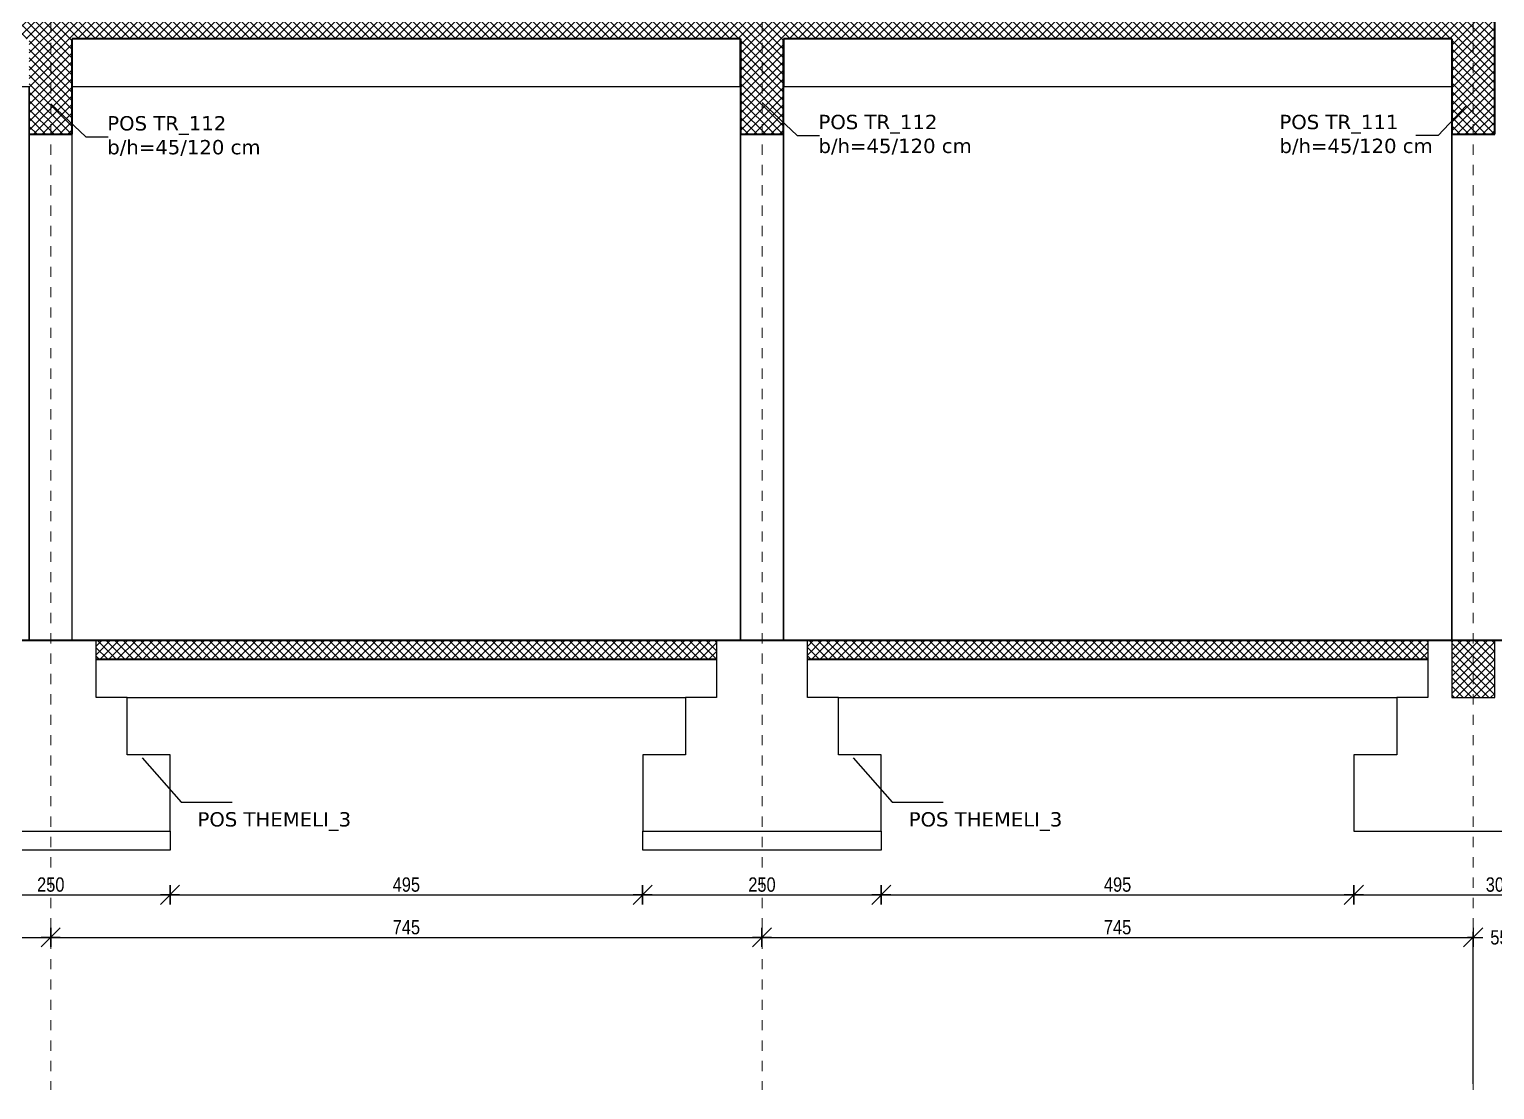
# Model space of a CAD drawing. Header units: centimetres. Extents: x 85226 to 578505, y -13061 to 170378.
# Drawn here: x 448008 to 449543, y 128143 to 129254 of the extents above; entities that cross this region are included whole.
import ezdxf

# ---------------------------------------------------------------- set-up
doc = ezdxf.new("R2010")
doc.units = ezdxf.units.CM
doc.linetypes.add('Dashed', pattern=[10.666667, 5.333333, -5.333333])
for name, color, linetype, lineweight in [('Akset_Pen_No__13', 13, 'Continuous', 18), ('muri', 7, 'Continuous', 40), ('Spotat', 1, 'Continuous', 15)]:
    doc.layers.add(name, color=color, linetype=linetype, lineweight=lineweight)
doc.styles.add('Dimensionet CM', font='swissc.ttf', dxfattribs={"height": 15})
doc.styles.add('Mini shkronjat', font='simplex.shx', dxfattribs={"height": 6})
doc.dimstyles.new('Dimensionet CM', dxfattribs={"dimtxt": 10, "dimasz": 6, "dimexe": 6, "dimexo": 6, "dimgap": 10, "dimtad": 0, "dimtih": 1, "dimtoh": 1, "dimtxsty": 'Dimensionet CM', "dimblk": 'ARCHTICK', "dimcen": 1, "dimdle": 6, "dimadec": 0, "dimazin": 0, "dimtfac": 1, "dimtmove": 0, "dimatfit": 3, "dimldrblk": 'ARCHTICK', "dimfxl": 1, "dimarcsym": 0})
pattern_1 = [(135, (305789.556, 198486.813), (-4.49012806, -4.49012806), []), (225, (305789.556, 198486.813), (4.49012806, -4.49012806), [])]

# ---------------------------------------------------------------- blocks, each defined once
blk = doc.blocks.new('D')
for p, q in [((5, 5), (-5, -5)), ((-5, 0), (5, 0)), ((0, 5), (0, -5))]:
    blk.add_line(p, q)
blk = doc.blocks.new('*D4882')
at = {"lineweight": -2, "transparency": 16777216}
blk.add_line((447287.5, 128302.6), (448028.5, 128302.6), dxfattribs=at)
at = {"layer": 'DEFPOINTS', "color": 0, "transparency": 16777216}
for p in [(448030.5, 128302.6), (447285.5, 128149.1), (448030.5, 128143.1)]:
    blk.add_point(p, dxfattribs=at)
at = {"lineweight": -2, "transparency": 16777216, "xscale": 2, "yscale": 2, "zscale": 2, "rotation": 180}
blk.add_blockref('D', (447285.5, 128302.6), dxfattribs=at)
at = {"lineweight": -2, "transparency": 16777216, "xscale": 2, "yscale": 2, "zscale": 2}
blk.add_blockref('D', (448030.5, 128302.6), dxfattribs=at)
at = {"transparency": 16777216, "insert": (447658, 128313.3), "char_height": 15, "attachment_point": 5, "style": 'Dimensionet CM'}
blk.add_mtext('745', dxfattribs=at)
blk = doc.blocks.new('*D4883')
at = {"lineweight": -2, "transparency": 16777216}
blk.add_line((448032.5, 128302.6), (448773.5, 128302.6), dxfattribs=at)
at = {"layer": 'DEFPOINTS', "color": 0, "transparency": 16777216}
for p in [(448775.5, 128302.6), (448030.5, 128143.1), (448775.5, 128143.1)]:
    blk.add_point(p, dxfattribs=at)
at = {"lineweight": -2, "transparency": 16777216, "xscale": 2, "yscale": 2, "zscale": 2, "rotation": 180}
blk.add_blockref('D', (448030.5, 128302.6), dxfattribs=at)
at = {"lineweight": -2, "transparency": 16777216, "xscale": 2, "yscale": 2, "zscale": 2}
blk.add_blockref('D', (448775.5, 128302.6), dxfattribs=at)
at = {"transparency": 16777216, "insert": (448403, 128313.3), "char_height": 15, "attachment_point": 5, "style": 'Dimensionet CM'}
blk.add_mtext('745', dxfattribs=at)
blk = doc.blocks.new('*D4884')
at = {"lineweight": -2, "transparency": 16777216}
blk.add_line((448777.5, 128302.6), (449518.5, 128302.6), dxfattribs=at)
at = {"layer": 'DEFPOINTS', "color": 0, "transparency": 16777216}
for p in [(449520.5, 128302.6), (448775.5, 128143.1), (449520.5, 128143.1)]:
    blk.add_point(p, dxfattribs=at)
at = {"lineweight": -2, "transparency": 16777216, "xscale": 2, "yscale": 2, "zscale": 2, "rotation": 180}
blk.add_blockref('D', (448775.5, 128302.6), dxfattribs=at)
at = {"lineweight": -2, "transparency": 16777216, "xscale": 2, "yscale": 2, "zscale": 2}
blk.add_blockref('D', (449520.5, 128302.6), dxfattribs=at)
at = {"transparency": 16777216, "insert": (449148, 128313.3), "char_height": 15, "attachment_point": 5, "style": 'Dimensionet CM'}
blk.add_mtext('745', dxfattribs=at)
blk = doc.blocks.new('_ArchTick')
at = {"layer": 'Spotat', "color": 0, "const_width": 0.15}
blk.add_lwpolyline([(-0.5, -0.5), (0.5, 0.5)], dxfattribs=at)
blk = doc.blocks.new('*D4885')
at = {"color": 0, "lineweight": -2, "transparency": 16777216}
for p, q in [((449520.5, 128302.6), (449514.5, 128302.6)), ((449520.5, 128149.1), (449520.5, 128308.6)), ((449520.5, 128302.6), (449529.1, 128302.6)), ((449575.5, 128302.6), (449567, 128302.6)), ((449575.5, 128149.1), (449575.5, 128308.6)), ((449575.5, 128302.6), (449581.5, 128302.6))]:
    blk.add_line(p, q, dxfattribs=at)
at = {"layer": 'DEFPOINTS', "color": 0, "transparency": 16777216}
for p in [(449575.5, 128302.6), (449520.5, 128143.1), (449575.5, 128143.1)]:
    blk.add_point(p, dxfattribs=at)
at = {"color": 0, "lineweight": -2, "transparency": 16777216, "xscale": 6, "yscale": 6, "zscale": 6}
blk.add_blockref('_ArchTick', (449520.5, 128302.6), dxfattribs=at)
at = {"color": 0, "lineweight": -2, "transparency": 16777216, "xscale": 6, "yscale": 6, "zscale": 6, "rotation": 180}
blk.add_blockref('_ArchTick', (449575.5, 128302.6), dxfattribs=at)
at = {"color": 0, "transparency": 16777216, "insert": (449548, 128302.6), "char_height": 15, "attachment_point": 5, "style": 'Dimensionet CM'}
blk.add_mtext('55', dxfattribs=at)
blk = doc.blocks.new('*D4790')
at = {"lineweight": -2, "transparency": 16777216}
blk.add_line((447907.5, 128347.2), (448153.5, 128347.2), dxfattribs=at)
at = {"layer": 'DEFPOINTS', "color": 0, "transparency": 16777216}
for p in [(447905.5, 128414), (448155.5, 128414), (448155.5, 128347.2)]:
    blk.add_point(p, dxfattribs=at)
at = {"lineweight": -2, "transparency": 16777216, "xscale": 2, "yscale": 2, "zscale": 2, "rotation": 180}
blk.add_blockref('D', (447905.5, 128347.2), dxfattribs=at)
at = {"lineweight": -2, "transparency": 16777216, "xscale": 2, "yscale": 2, "zscale": 2}
blk.add_blockref('D', (448155.5, 128347.2), dxfattribs=at)
at = {"transparency": 16777216, "insert": (448030.5, 128357.9), "char_height": 15, "attachment_point": 5, "style": 'Dimensionet CM'}
blk.add_mtext('250', dxfattribs=at)
blk = doc.blocks.new('*D4791')
at = {"lineweight": -2, "transparency": 16777216}
blk.add_line((448157.5, 128347.2), (448648.5, 128347.2), dxfattribs=at)
at = {"layer": 'DEFPOINTS', "color": 0, "transparency": 16777216}
for p in [(448155.5, 128414), (448650.5, 128414), (448650.5, 128347.2)]:
    blk.add_point(p, dxfattribs=at)
at = {"lineweight": -2, "transparency": 16777216, "xscale": 2, "yscale": 2, "zscale": 2, "rotation": 180}
blk.add_blockref('D', (448155.5, 128347.2), dxfattribs=at)
at = {"lineweight": -2, "transparency": 16777216, "xscale": 2, "yscale": 2, "zscale": 2}
blk.add_blockref('D', (448650.5, 128347.2), dxfattribs=at)
at = {"transparency": 16777216, "insert": (448403, 128357.9), "char_height": 15, "attachment_point": 5, "style": 'Dimensionet CM'}
blk.add_mtext('495', dxfattribs=at)
blk = doc.blocks.new('*D4792')
at = {"lineweight": -2, "transparency": 16777216}
blk.add_line((448652.5, 128347.2), (448898.5, 128347.2), dxfattribs=at)
at = {"layer": 'DEFPOINTS', "color": 0, "transparency": 16777216}
for p in [(448650.5, 128414), (448900.5, 128414), (448900.5, 128347.2)]:
    blk.add_point(p, dxfattribs=at)
at = {"lineweight": -2, "transparency": 16777216, "xscale": 2, "yscale": 2, "zscale": 2, "rotation": 180}
blk.add_blockref('D', (448650.5, 128347.2), dxfattribs=at)
at = {"lineweight": -2, "transparency": 16777216, "xscale": 2, "yscale": 2, "zscale": 2}
blk.add_blockref('D', (448900.5, 128347.2), dxfattribs=at)
at = {"transparency": 16777216, "insert": (448775.5, 128357.9), "char_height": 15, "attachment_point": 5, "style": 'Dimensionet CM'}
blk.add_mtext('250', dxfattribs=at)
blk = doc.blocks.new('*D4793')
at = {"lineweight": -2, "transparency": 16777216}
blk.add_line((448902.5, 128347.2), (449393.5, 128347.2), dxfattribs=at)
at = {"layer": 'DEFPOINTS', "color": 0, "transparency": 16777216}
for p in [(448900.5, 128414), (449395.5, 128414), (449395.5, 128347.2)]:
    blk.add_point(p, dxfattribs=at)
at = {"lineweight": -2, "transparency": 16777216, "xscale": 2, "yscale": 2, "zscale": 2, "rotation": 180}
blk.add_blockref('D', (448900.5, 128347.2), dxfattribs=at)
at = {"lineweight": -2, "transparency": 16777216, "xscale": 2, "yscale": 2, "zscale": 2}
blk.add_blockref('D', (449395.5, 128347.2), dxfattribs=at)
at = {"transparency": 16777216, "insert": (449148, 128357.9), "char_height": 15, "attachment_point": 5, "style": 'Dimensionet CM'}
blk.add_mtext('495', dxfattribs=at)
blk = doc.blocks.new('*D4794')
at = {"lineweight": -2, "transparency": 16777216}
blk.add_line((449397.5, 128347.2), (449698.5, 128347.2), dxfattribs=at)
at = {"layer": 'DEFPOINTS', "color": 0, "transparency": 16777216}
for p in [(449395.5, 128414), (449700.5, 128414), (449700.5, 128347.2)]:
    blk.add_point(p, dxfattribs=at)
at = {"lineweight": -2, "transparency": 16777216, "xscale": 2, "yscale": 2, "zscale": 2, "rotation": 180}
blk.add_blockref('D', (449395.5, 128347.2), dxfattribs=at)
at = {"lineweight": -2, "transparency": 16777216, "xscale": 2, "yscale": 2, "zscale": 2}
blk.add_blockref('D', (449700.5, 128347.2), dxfattribs=at)
at = {"transparency": 16777216, "insert": (449548, 128357.9), "char_height": 15, "attachment_point": 5, "style": 'Dimensionet CM'}
blk.add_mtext('305', dxfattribs=at)

msp = doc.modelspace()

# ---------------------------------------------------------------- hatches: boundary and pattern name
h = msp.add_hatch()
h.set_pattern_fill('ANSI37', color=256, scale=2, angle=90, style=0)
h.set_pattern_definition(pattern_1)
h.paths.add_polyline_path([(449543.031, 129263.973), (449520.531, 129263.973), (449520.531, 129143.973), (449543.031, 129143.973)])
h.paths.add_polyline_path([(449520.531, 129263.973), (448775.535, 129263.973), (448775.535, 129143.973), (448798.035, 129143.973), (448798.035, 129143.973), (448798.035, 129193.973), (448798.035, 129193.973), (448798.035, 129193.973), (448798.035, 129243.973), (449498.031, 129243.973), (449498.031, 129193.973), (449498.031, 129193.973), (449498.031, 129143.973), (449520.531, 129143.973)])
h.paths.add_polyline_path([(448775.535, 129263.973), (448030.535, 129263.973), (448030.535, 129143.973), (448053.035, 129143.973), (448053.035, 129243.973), (448753.035, 129243.973), (448753.035, 129193.973), (448753.035, 129193.973), (448753.035, 129143.973), (448775.535, 129143.973)])
h.paths.add_polyline_path([(448030.535, 129263.973), (447285.535, 129263.973), (447285.535, 129143.973), (447308.035, 129143.973), (447308.035, 129193.973), (447308.035, 129243.973), (448008.035, 129243.973), (448008.035, 129193.973), (448008.035, 129193.973), (448008.035, 129143.973), (448030.535, 129143.973)])
h.paths.add_polyline_path([(447285.535, 129263.973), (447253.035, 129263.973), (446540.535, 129263.973), (446540.535, 129143.973), (446563.035, 129143.973), (446563.035, 129193.973), (446563.035, 129243.973), (447263.035, 129243.973), (447263.035, 129143.973), (447285.535, 129143.973)])
h.paths.add_polyline_path([(446540.535, 129263.973), (446540.535, 129263.973), (445795.535, 129263.973), (445795.535, 129143.973), (445818.035, 129143.973), (445818.035, 129193.973), (445818.035, 129243.973), (446518.035, 129243.973), (446518.035, 129143.973), (446540.535, 129143.973)])
h.paths.add_polyline_path([(445795.535, 129263.973), (445795.535, 129263.973), (445073.035, 129263.973), (445073.035, 129263.973), (445050.535, 129263.973), (445050.535, 129143.973), (445073.035, 129143.973), (445073.035, 129193.973), (445073.035, 129243.973), (445773.035, 129243.973), (445773.035, 129143.973), (445795.535, 129143.973)])
h.paths.add_polyline_path([(445050.535, 129263.973), (445028.035, 129263.973), (445028.035, 129143.973), (445050.535, 129143.973)])
h = msp.add_hatch()
h.set_pattern_fill('ANSI37', color=256, scale=2, angle=90, style=0)
h.set_pattern_definition(pattern_1)
h.paths.add_polyline_path([(448728.035, 128613.973), (448078.035, 128613.973), (448078.035, 128593.973), (448728.035, 128593.973)])
h = msp.add_hatch()
h.set_pattern_fill('ANSI37', color=256, scale=2, angle=90, style=0)
h.set_pattern_definition(pattern_1)
h.paths.add_polyline_path([(449473.031, 128613.973), (448823.035, 128613.973), (448823.035, 128593.973), (449473.031, 128593.973)])
h = msp.add_hatch()
h.set_pattern_fill('ANSI37', color=256, scale=2, angle=90, style=0)
h.set_pattern_definition([(135, (314784.552, 198486.813), (-4.49012806, -4.49012806), []), (225, (314784.552, 198486.813), (4.49012806, -4.49012806), [])])
h.paths.add_polyline_path([(449520.531, 128613.973), (449498.031, 128613.973), (449498.031, 128553.973), (449520.531, 128553.973)])
h.paths.add_polyline_path([(449543.031, 128613.973), (449520.531, 128613.973), (449520.531, 128553.973), (449543.031, 128553.973)])

# ---------------------------------------------------------------- linework, layer by layer
for p, q in [((447308.035, 129193.973), (448008.035, 129193.973)), ((448008.035, 128613.973), (448008.035, 129193.973)), ((448008.035, 129193.973), (448008.035, 128613.973)), ((448053.035, 128613.973), (448053.035, 129193.973)), ((448053.035, 129193.973), (448753.035, 129193.973)), ((448753.035, 128613.973), (448753.035, 129193.973)), ((448753.035, 129193.973), (448753.035, 128613.973)), ((448798.035, 129193.973), (448798.035, 128613.973)), ((448798.035, 128613.973), (448798.035, 129193.973)), ((448798.035, 129193.973), (449498.035, 129193.973)), ((449498.031, 128613.973), (449498.031, 129193.973)), ((449498.031, 129193.973), (449498.031, 128613.973)), ((448067.407, 129141.236), (448030.535, 129176.065)), ((448812.407, 129142.604), (448775.535, 129177.434)), ((449512.876, 129173.378), (449483.659, 129142.604)), ((448008.035, 129143.973), (448053.035, 129143.973)), ((448067.407, 129141.236), (448090.702, 129141.236)), ((448753.035, 129143.973), (448798.035, 129143.973)), ((448812.407, 129142.604), (448835.702, 129142.604)), ((449483.659, 129142.604), (449460.364, 129142.604)), ((449498.031, 129143.973), (449543.031, 129143.973)), ((448110.535, 128553.973), (448695.535, 128553.973)), ((448855.535, 128553.973), (449440.531, 128553.973)), ((448126.176, 128490.615), (448166.996, 128444.286)), ((448871.176, 128490.615), (448911.996, 128444.286)), ((448166.996, 128444.286), (448220.468, 128444.286)), ((448911.996, 128444.286), (448965.468, 128444.286))]:
    msp.add_line(p, q)
at = {"color": 252}
for points in [[(448030.535, 128413.973), (448155.535, 128413.973), (448155.535, 128493.973), (448110.535, 128493.973), (448110.535, 128553.973), (448078.035, 128553.973), (448078.035, 128613.973), (447983.035, 128613.973), (447983.035, 128553.973), (447950.535, 128553.973), (447950.535, 128493.973), (447905.535, 128493.973), (447905.535, 128413.973), (448030.535, 128413.973)], [(448775.535, 128413.973), (448900.535, 128413.973), (448900.535, 128493.973), (448855.535, 128493.973), (448855.535, 128553.973), (448823.035, 128553.973), (448823.035, 128613.973), (448728.035, 128613.973), (448728.035, 128553.973), (448695.535, 128553.973), (448695.535, 128493.973), (448650.535, 128493.973), (448650.535, 128413.973), (448775.535, 128413.973)], [(449568.031, 128613.973), (449568.031, 128613.973), (449473.031, 128613.973), (449473.031, 128553.973), (449440.531, 128553.973), (449440.531, 128493.973), (449395.531, 128493.973), (449395.531, 128413.973), (449520.531, 128413.973)], [(449575.531, 128413.973), (449700.531, 128413.973), (449700.531, 128493.973), (449655.531, 128493.973), (449655.531, 128553.973), (449623.031, 128553.973), (449623.031, 128613.973), (449528.031, 128613.973)], [(449450.531, 128413.973), (449450.531, 128413.973), (449575.531, 128413.973)], [(449520.531, 128413.973), (449645.531, 128413.973)]]:
    msp.add_lwpolyline(points, dxfattribs=at)
msp.add_lwpolyline([(449498.031, 128613.973), (449498.031, 128553.973), (449543.031, 128553.973), (449543.031, 128613.973), (449498.031, 128613.973)])
for points in [[(447905.535, 128413.973), (448155.535, 128413.973), (448155.535, 128393.973), (447905.535, 128393.973)], [(448650.535, 128413.973), (448900.535, 128413.973), (448900.535, 128393.973), (448650.535, 128393.973)]]:
    msp.add_lwpolyline(points, close=True)
at = {"layer": 'Akset_Pen_No__13', "color": 251, "linetype": 'Dashed', "ltscale": 2}
for p, q in [((448030.535, 130775.961), (448030.535, 128143.089)), ((448775.535, 130775.961), (448775.535, 128143.089)), ((449520.531, 130775.961), (449520.531, 128143.089))]:
    msp.add_line(p, q, dxfattribs=at)
at = {"layer": 'muri'}
for p, q in [((449543.031, 129143.973), (449543.031, 129263.973)), ((448753.035, 129243.973), (448053.035, 129243.973)), ((448053.035, 129143.973), (448053.035, 129243.973)), ((448753.035, 129193.973), (448753.035, 129243.973)), ((448753.035, 129243.973), (448753.035, 129143.973)), ((449498.031, 129243.973), (448798.035, 129243.973)), ((448798.035, 129243.973), (448798.035, 129193.973)), ((448798.035, 129143.973), (448798.035, 129243.973)), ((449498.031, 129243.973), (449498.031, 129143.973)), ((448008.035, 129143.973), (448053.035, 129143.973)), ((448753.035, 129143.973), (448798.035, 129143.973)), ((449498.031, 129143.973), (449543.031, 129143.973)), ((440503.035, 128613.973), (451292.695, 128613.973)), ((448078.035, 128593.973), (448728.035, 128593.973)), ((448823.035, 128593.973), (449473.031, 128593.973))]:
    msp.add_line(p, q, dxfattribs=at)

# ---------------------------------------------------------------- texts
at = {"char_height": 15, "attachment_point": 1, "style": 'Mini shkronjat'}
for s, insert, width in [('{\\fVerdana|b0|i0|c0|p34;POS TR_112\\Pb/h=45/120 cm}', (448089.694, 129163.021), 180.47916), ('{\\fVerdana|b0|i0|c0|p34;POS TR_112\\Pb/h=45/120 cm}', (448834.694, 129164.39), 180.47916), ('{\\fVerdana|b0|i0|c0|p34;POS TR_111\\Pb/h=45/120 cm}', (449317.552, 129164.39), 180.47916), ('{\\fVerdana|b0|i0|c0|p34;POS THEMELI_3}', (448184.225, 128433.825), 176.92255), ('{\\fVerdana|b0|i0|c0|p34;POS THEMELI_3}', (448929.225, 128433.825), 176.92255)]:
    msp.add_mtext(s, dxfattribs=dict(at, insert=insert, width=width))

# ---------------------------------------------------------------- dimensions: what is measured, and where the dimension line sits
for base, p1, p2, override, picture, middle in [((448155.535, 128347.17), (447905.535, 128413.973), (448155.535, 128413.973), {"dimasz": 2, "dimgap": 3, "dimtad": 1, "dimtih": 0, "dimtoh": 0, "dimdec": 1, "dimblk": 'D', "dimse1": 1, "dimse2": 1, "dimclrd": 256, "dimclrt": 256, "dimtdec": 1, "dimtmove": 1, "dimldrblk": 'D', "dimfxl": 6}, '*D4790', (448030.535, 128357.879)), ((448650.535, 128347.17), (448155.535, 128413.973), (448650.535, 128413.973), {"dimasz": 2, "dimgap": 3, "dimtad": 1, "dimtih": 0, "dimtoh": 0, "dimdec": 1, "dimblk": 'D', "dimse1": 1, "dimse2": 1, "dimclrd": 256, "dimclrt": 256, "dimtdec": 1, "dimtmove": 1, "dimldrblk": 'D', "dimfxl": 6}, '*D4791', (448403.035, 128357.87)), ((448900.535, 128347.17), (448650.535, 128413.973), (448900.535, 128413.973), {"dimasz": 2, "dimgap": 3, "dimtad": 1, "dimtih": 0, "dimtoh": 0, "dimdec": 1, "dimblk": 'D', "dimse1": 1, "dimse2": 1, "dimclrd": 256, "dimclrt": 256, "dimtdec": 1, "dimtmove": 1, "dimldrblk": 'D', "dimfxl": 6}, '*D4792', (448775.535, 128357.879)), ((449395.531, 128347.17), (448900.535, 128413.973), (449395.531, 128413.973), {"dimasz": 2, "dimgap": 3, "dimtad": 1, "dimtih": 0, "dimtoh": 0, "dimdec": 1, "dimblk": 'D', "dimse1": 1, "dimse2": 1, "dimclrd": 256, "dimclrt": 256, "dimtdec": 1, "dimtmove": 1, "dimldrblk": 'D', "dimfxl": 6}, '*D4793', (449148.033, 128357.87)), ((449700.531, 128347.17), (449395.531, 128413.973), (449700.531, 128413.973), {"dimasz": 2, "dimgap": 3, "dimtad": 1, "dimtih": 0, "dimtoh": 0, "dimdec": 1, "dimblk": 'D', "dimse1": 1, "dimse2": 1, "dimclrd": 256, "dimclrt": 256, "dimtdec": 1, "dimtmove": 1, "dimldrblk": 'D', "dimfxl": 6}, '*D4794', (449548.031, 128357.86)), ((448030.535, 128302.596), (447285.535, 128149.089), (448030.535, 128143.089), {"dimasz": 2, "dimgap": 3, "dimtad": 1, "dimtih": 0, "dimtoh": 0, "dimdec": 1, "dimblk": 'D', "dimse1": 1, "dimse2": 1, "dimclrd": 256, "dimclrt": 256, "dimtdec": 1, "dimtmove": 1, "dimldrblk": 'D', "dimfxl": 6}, '*D4882', (447658.035, 128313.286)), ((448775.535, 128302.596), (448030.535, 128143.089), (448775.535, 128143.089), {"dimasz": 2, "dimgap": 3, "dimtad": 1, "dimtih": 0, "dimtoh": 0, "dimdec": 1, "dimblk": 'D', "dimse1": 1, "dimse2": 1, "dimclrd": 256, "dimclrt": 256, "dimtdec": 1, "dimtmove": 1, "dimldrblk": 'D', "dimfxl": 6}, '*D4883', (448403.035, 128313.286)), ((449520.531, 128302.596), (448775.535, 128143.089), (449520.531, 128143.089), {"dimasz": 2, "dimgap": 3, "dimtad": 1, "dimtih": 0, "dimtoh": 0, "dimdec": 1, "dimblk": 'D', "dimse1": 1, "dimse2": 1, "dimclrd": 256, "dimclrt": 256, "dimtdec": 1, "dimtmove": 1, "dimldrblk": 'D', "dimfxl": 6}, '*D4884', (449148.033, 128313.286)), ((449575.531, 128302.596), (449520.531, 128143.089), (449575.531, 128143.089), {"dimtmove": 1, "dimfxl": 6}, '*D4885', (449548.031, 128302.596))]:
    dim = msp.add_linear_dim(base=base, p1=p1, p2=p2, dimstyle='Dimensionet CM', override=override)
    dim.commit()
    dim.dimension.update_dxf_attribs({"geometry": picture, "text_midpoint": middle})

doc.saveas('drawing.dxf')
